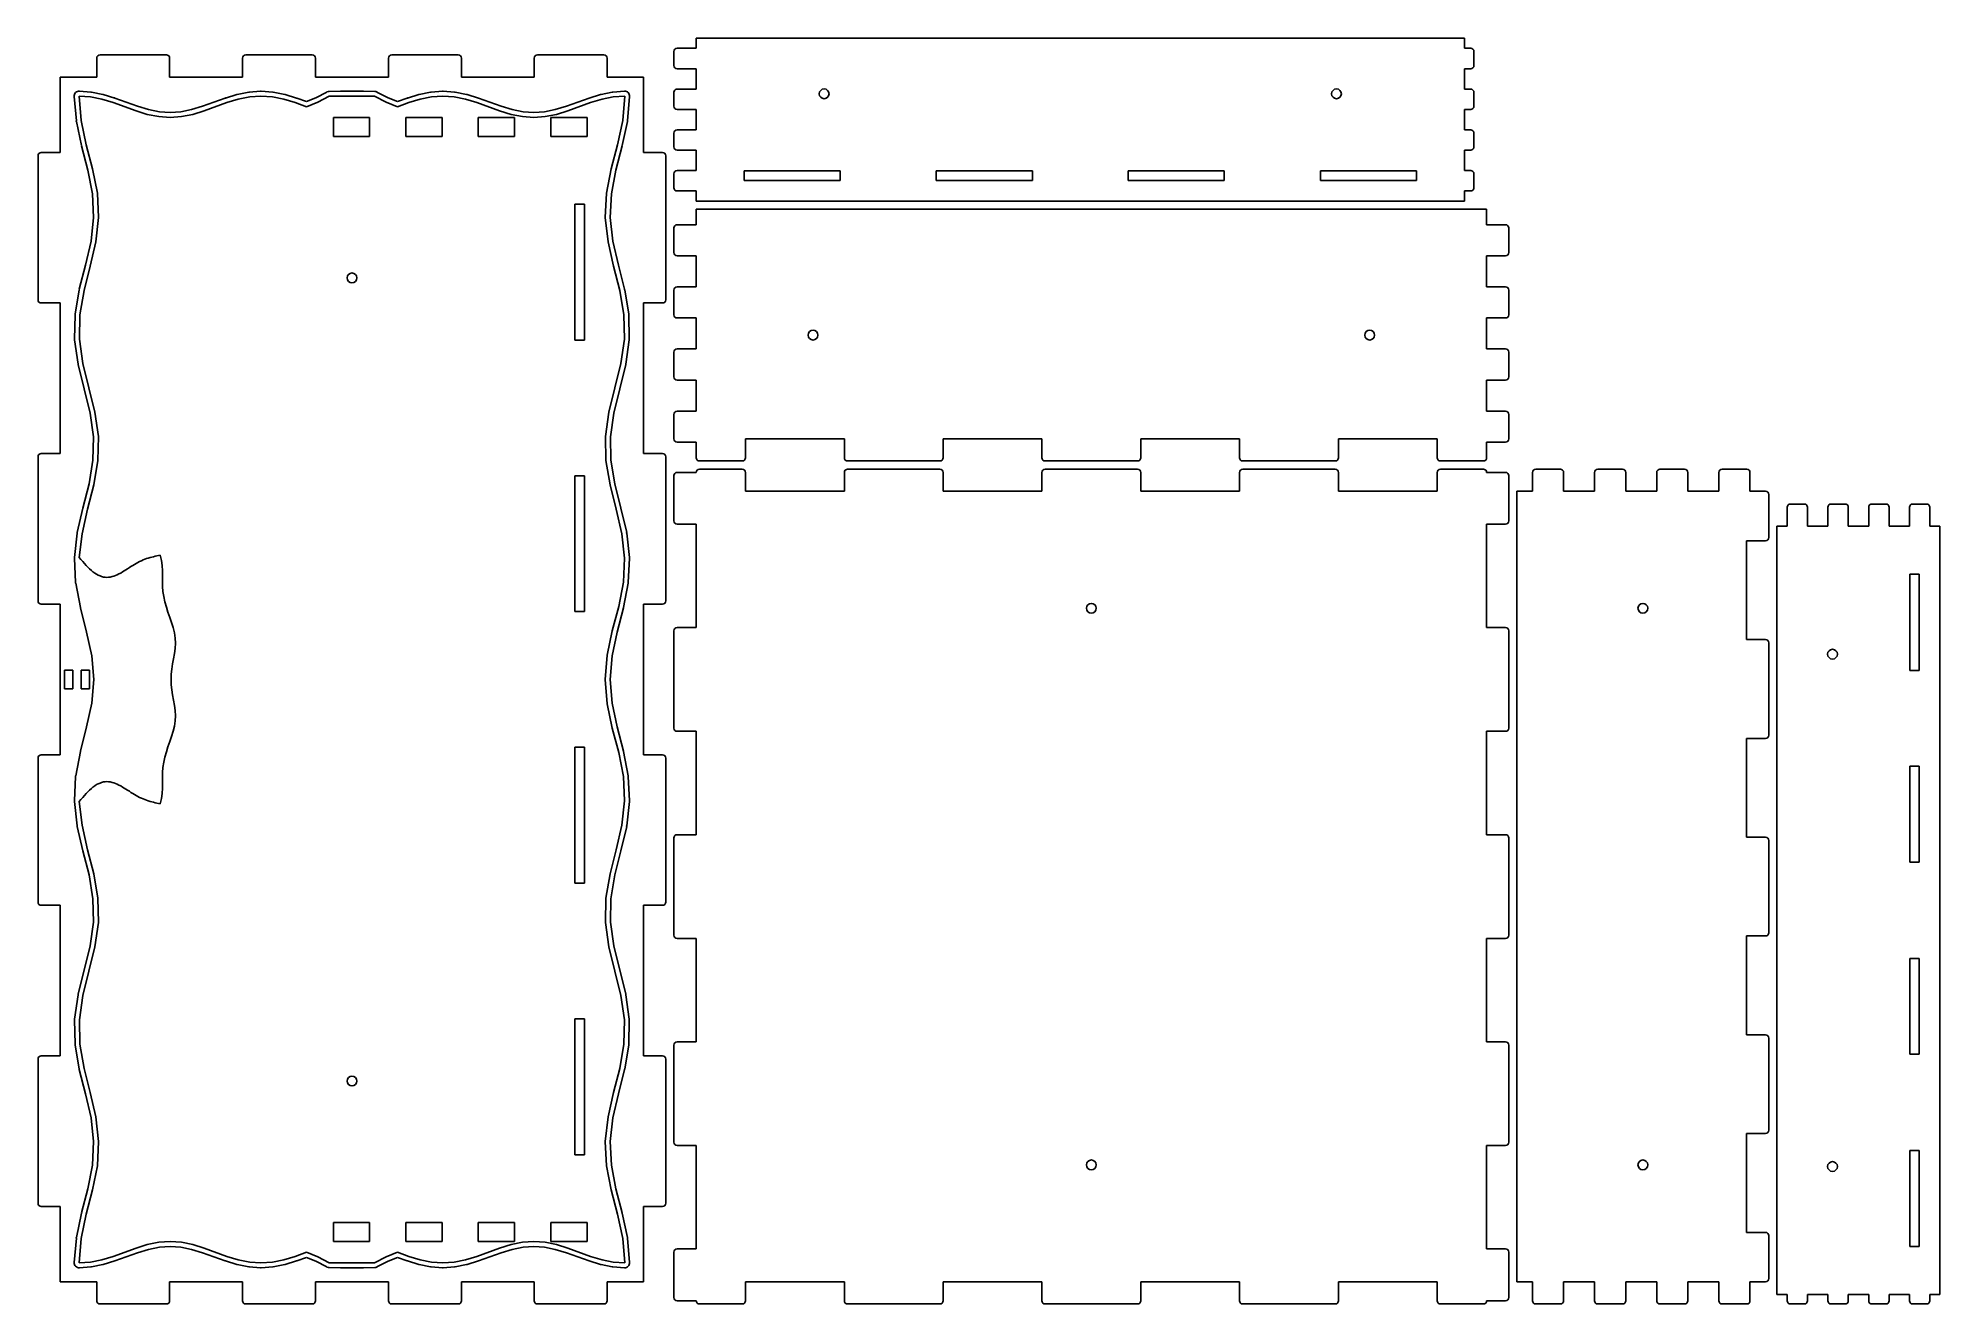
# Model space of a CAD drawing. Header units: millimetres. Extents: x 0 to 1166, y 0 to 776.
import ezdxf

# ---------------------------------------------------------------- set-up
doc = ezdxf.new("R2010")
doc.units = ezdxf.units.MM
doc.layers.add('SheetCutProfiles', color=7, linetype='CONTINUOUS')

msp = doc.modelspace()

# ---------------------------------------------------------------- linework, layer by layer
at = {"layer": 'SheetCutProfiles'}
for p, q in [((392, 770.1), (403.6, 770.1)), ((403.6, 776.4), (403.6, 770.1)), ((874.8, 776.4), (403.6, 776.4)), ((874.8, 776.4), (874.8, 770.1)), ((878.6, 770.1), (874.8, 770.1)), ((36, 764), (36, 752.4)), ((38, 766), (78.7, 766)), ((80.7, 752.4), (80.7, 764)), ((125.4, 764), (125.4, 752.4)), ((127.4, 766), (168.1, 766)), ((170.1, 752.4), (170.1, 764)), ((214.9, 764), (214.9, 752.4)), ((216.9, 766), (257.6, 766)), ((259.6, 752.4), (259.6, 764)), ((304.3, 764), (304.3, 752.4)), ((306.3, 766), (347, 766)), ((349, 752.4), (349, 764)), ((390, 768.1), (390, 759.6)), ((880.6, 768.1), (880.6, 759.6)), ((13.6, 706.2), (13.6, 752.4)), ((13.6, 752.4), (36, 752.4)), ((80.7, 752.4), (125.4, 752.4)), ((170.1, 752.4), (214.9, 752.4)), ((259.6, 752.4), (304.3, 752.4)), ((349, 752.4), (371.4, 752.4)), ((371.4, 752.4), (371.4, 706.2)), ((403.6, 757.6), (392, 757.6)), ((403.6, 757.6), (403.6, 745.1)), ((874.8, 757.6), (878.6, 757.6)), ((874.8, 757.6), (874.8, 745.1)), ((23.5, 725.6), (22.2, 740.6)), ((26.4, 725.9), (25.2, 740.8)), ((25.2, 740.8), (32.2, 740.3)), ((25.4, 743.8), (32.4, 743.3)), ((32.2, 740.3), (39.1, 738.9)), ((32.8, 743.2), (39.7, 741.8)), ((39.1, 738.9), (46.1, 736.8)), ((40, 741.8), (47, 739.6)), ((60.1, 731.7), (46.1, 736.8)), ((47.1, 739.6), (61, 734.6)), ((100.9, 734.6), (114.8, 739.6)), ((115.8, 736.8), (101.9, 731.7)), ((114.9, 739.6), (121.9, 741.8)), ((115.8, 736.8), (122.8, 738.9)), ((122.2, 741.8), (129.2, 743.2)), ((122.8, 738.9), (129.8, 740.3)), ((129.5, 743.3), (136.5, 743.8)), ((129.8, 740.3), (136.7, 740.8)), ((136.7, 740.8), (143.7, 740.3)), ((136.9, 743.8), (143.9, 743.3)), ((143.7, 740.3), (150.7, 738.9)), ((144.3, 743.2), (151.3, 741.8)), ((150.7, 738.9), (157.6, 736.8)), ((151.5, 741.8), (158.5, 739.6)), ((157.6, 736.8), (164.6, 734.2)), ((158.7, 739.6), (164.6, 737.5)), ((164.6, 737.5), (170.3, 739.7)), ((164.6, 734.2), (171.6, 737)), ((170.3, 739.7), (177.2, 743.3)), ((171.6, 737), (178.6, 740.7)), ((178.5, 743.7), (185.5, 743.8)), ((178.6, 740.7), (185.5, 740.8)), ((185.5, 743.8), (199.5, 743.8)), ((199.5, 740.8), (185.5, 740.8)), ((199.5, 743.8), (206.5, 743.7)), ((199.5, 740.8), (206.4, 740.7)), ((206.4, 740.7), (213.4, 737)), ((207.8, 743.3), (214.7, 739.7)), ((213.4, 737), (220.4, 734.2)), ((214.7, 739.7), (220.4, 737.5)), ((220.4, 737.5), (226.3, 739.6)), ((220.4, 734.2), (227.4, 736.8)), ((226.5, 739.6), (233.5, 741.8)), ((227.4, 736.8), (234.3, 738.9)), ((233.7, 741.8), (240.7, 743.2)), ((234.3, 738.9), (241.3, 740.3)), ((241.1, 743.3), (248.1, 743.8)), ((241.3, 740.3), (248.3, 740.8)), ((248.3, 740.8), (255.2, 740.3)), ((248.5, 743.8), (255.5, 743.3)), ((255.2, 740.3), (262.2, 738.9)), ((255.8, 743.2), (262.8, 741.8)), ((262.2, 738.9), (269.2, 736.8)), ((263.1, 741.8), (270.1, 739.6)), ((283.1, 731.7), (269.2, 736.8)), ((270.2, 739.6), (284.1, 734.6)), ((324, 734.6), (337.9, 739.6)), ((338.9, 736.8), (324.9, 731.7)), ((338, 739.6), (345, 741.8)), ((338.9, 736.8), (345.9, 738.9)), ((345.3, 741.8), (352.2, 743.2)), ((345.9, 738.9), (352.8, 740.3)), ((352.6, 743.3), (359.6, 743.8)), ((352.8, 740.3), (359.8, 740.8)), ((359.8, 740.8), (358.6, 725.9)), ((362.8, 740.6), (361.5, 725.6)), ((390, 743.1), (390, 734.6)), ((392, 745.1), (403.6, 745.1)), ((878.6, 745.1), (874.8, 745.1)), ((880.6, 743.1), (880.6, 734.6)), ((26.7, 710.4), (23.5, 725.3)), ((29.6, 711), (26.4, 725.9)), ((60.1, 731.7), (67, 729.6)), ((61, 734.6), (67.8, 732.5)), ((67, 729.6), (74, 728.2)), ((67.8, 732.5), (74.4, 731.2)), ((74, 728.2), (81, 727.7)), ((74.4, 731.2), (81, 730.7)), ((81, 730.7), (87.5, 731.2)), ((81, 727.7), (87.9, 728.2)), ((87.5, 731.2), (94.2, 732.5)), ((87.9, 728.2), (94.9, 729.6)), ((94.2, 732.5), (100.9, 734.6)), ((94.9, 729.6), (101.9, 731.7)), ((181.1, 727.7), (203.3, 727.7)), ((181.1, 716.1), (181.1, 727.7)), ((203.3, 727.7), (203.3, 716.1)), ((225.6, 727.7), (247.8, 727.7)), ((225.6, 716.1), (225.6, 727.7)), ((247.8, 727.7), (247.8, 716.1)), ((270, 727.7), (292.2, 727.7)), ((270, 716.1), (270, 727.7)), ((283.1, 731.7), (290.1, 729.6)), ((284.1, 734.6), (290.8, 732.5)), ((290.1, 729.6), (297.1, 728.2)), ((290.8, 732.5), (297.5, 731.2)), ((292.2, 727.7), (292.2, 716.1)), ((297.1, 728.2), (304, 727.7)), ((297.5, 731.2), (304, 730.7)), ((304, 730.7), (310.6, 731.2)), ((304, 727.7), (311, 728.2)), ((310.6, 731.2), (317.2, 732.5)), ((311, 728.2), (318, 729.6)), ((314.5, 727.7), (336.7, 727.7)), ((314.5, 716.1), (314.5, 727.7)), ((317.2, 732.5), (324, 734.6)), ((318, 729.6), (324.9, 731.7)), ((336.7, 727.7), (336.7, 716.1)), ((358.6, 725.9), (355.4, 711)), ((361.5, 725.3), (358.3, 710.4)), ((403.6, 732.6), (392, 732.6)), ((403.6, 732.6), (403.6, 720.1)), ((874.8, 732.6), (878.6, 732.6)), ((874.8, 732.6), (874.8, 720.1)), ((203.3, 716.1), (181.1, 716.1)), ((247.8, 716.1), (225.6, 716.1)), ((292.2, 716.1), (270, 716.1)), ((336.7, 716.1), (314.5, 716.1)), ((390, 718.1), (390, 709.6)), ((392, 720.1), (403.6, 720.1)), ((878.6, 720.1), (874.8, 720.1)), ((880.6, 718.1), (880.6, 709.6)), ((0, 615.9), (0, 704.2)), ((13.6, 706.2), (2, 706.2)), ((30.6, 695.4), (26.7, 710.2)), ((33.5, 696.1), (29.6, 711)), ((355.4, 711), (351.5, 696.1)), ((358.3, 710.2), (354.4, 695.4)), ((383, 706.2), (371.4, 706.2)), ((385, 704.2), (385, 615.9)), ((403.6, 707.6), (392, 707.6)), ((403.6, 707.6), (403.6, 695.1)), ((874.8, 707.6), (878.6, 707.6)), ((874.8, 707.6), (874.8, 695.1)), ((33.4, 680.8), (30.6, 695.4)), ((36.4, 681.2), (33.5, 696.1)), ((351.5, 696.1), (348.6, 681.2)), ((354.4, 695.4), (351.6, 680.8)), ((390, 693.1), (390, 684.6)), ((392, 695.1), (403.6, 695.1)), ((433.1, 694.9), (491.9, 694.9)), ((433.1, 689.1), (433.1, 694.9)), ((491.9, 689.1), (433.1, 689.1)), ((491.9, 694.9), (491.9, 689.1)), ((550.9, 694.9), (609.8, 694.9)), ((550.9, 689.1), (550.9, 694.9)), ((609.8, 689.1), (550.9, 689.1)), ((609.8, 694.9), (609.8, 689.1)), ((668.6, 694.9), (727.5, 694.9)), ((668.6, 689.1), (668.6, 694.9)), ((727.5, 689.1), (668.6, 689.1)), ((727.5, 694.9), (727.5, 689.1)), ((786.5, 694.9), (845.4, 694.9)), ((786.5, 689.1), (786.5, 694.9)), ((845.4, 689.1), (786.5, 689.1)), ((845.4, 694.9), (845.4, 689.1)), ((878.6, 695.1), (874.8, 695.1)), ((880.6, 693.1), (880.6, 684.6)), ((34.1, 666.4), (33.4, 680.8)), ((37.1, 666.3), (36.4, 681.2)), ((348.6, 681.2), (347.9, 666.3)), ((351.6, 680.8), (350.9, 666.4)), ((403.6, 682.6), (392, 682.6)), ((403.6, 682.6), (403.6, 676.4)), ((874.8, 682.6), (878.6, 682.6)), ((874.8, 682.6), (874.8, 676.4)), ((32.5, 651.9), (34.1, 666.4)), ((35.4, 651.4), (37.1, 666.3)), ((329.3, 674.5), (335.1, 674.5)), ((329.3, 591.2), (329.3, 674.5)), ((335.1, 674.5), (335.1, 591.2)), ((347.9, 666.3), (349.6, 651.4)), ((350.9, 666.4), (352.5, 651.9)), ((874.8, 676.4), (403.6, 676.4)), ((403.6, 671.4), (403.6, 661.9)), ((888.4, 671.4), (403.6, 671.4)), ((888.4, 671.4), (888.4, 661.9)), ((390, 659.9), (390, 644.8)), ((392, 661.9), (403.6, 661.9)), ((900, 661.9), (888.4, 661.9)), ((902, 659.9), (902, 644.8)), ((29.1, 637.1), (32.5, 651.9)), ((32, 636.4), (35.4, 651.4)), ((349.6, 651.4), (353, 636.4)), ((352.5, 651.9), (355.9, 637.1)), ((403.6, 642.8), (392, 642.8)), ((403.6, 642.8), (403.6, 623.8)), ((888.4, 642.8), (900, 642.8)), ((888.4, 642.8), (888.4, 623.8)), ((25.3, 622.3), (29.1, 637.1)), ((28.2, 621.5), (32, 636.4)), ((353, 636.4), (356.8, 621.5)), ((355.9, 637.1), (359.7, 622.3)), ((22.7, 607.1), (25.2, 622)), ((25.7, 606.6), (28.2, 621.5)), ((356.8, 621.5), (359.3, 606.6)), ((359.8, 622), (362.3, 607.1)), ((390, 621.8), (390, 606.7)), ((392, 623.8), (403.6, 623.8)), ((900, 623.8), (888.4, 623.8)), ((902, 621.8), (902, 606.7)), ((2, 613.9), (13.6, 613.9)), ((13.6, 521.5), (13.6, 613.9)), ((22.4, 591.8), (22.7, 606.7)), ((25.4, 591.7), (25.7, 606.6)), ((359.3, 606.6), (359.6, 591.7)), ((362.3, 606.7), (362.6, 591.8)), ((371.4, 613.9), (383, 613.9)), ((371.4, 613.9), (371.4, 521.5)), ((403.6, 604.7), (392, 604.7)), ((403.6, 604.7), (403.6, 585.7)), ((888.4, 604.7), (900, 604.7)), ((888.4, 604.7), (888.4, 585.7)), ((24.6, 576.4), (22.4, 591.3)), ((27.5, 576.8), (25.4, 591.7)), ((335.1, 591.2), (329.3, 591.2)), ((359.6, 591.7), (357.5, 576.8)), ((362.6, 591.3), (360.4, 576.4)), ((390, 583.7), (390, 568.6)), ((392, 585.7), (403.6, 585.7)), ((900, 585.7), (888.4, 585.7)), ((902, 583.7), (902, 568.6)), ((31.9, 546.4), (24.6, 576.1)), ((27.5, 576.8), (34.9, 547)), ((350.1, 547), (357.5, 576.8)), ((360.4, 576.1), (353.1, 546.4)), ((403.6, 566.6), (392, 566.6)), ((403.6, 566.6), (403.6, 547.6)), ((888.4, 566.6), (900, 566.6)), ((888.4, 566.6), (888.4, 547.6)), ((34, 531.9), (31.9, 546.4)), ((37, 532.1), (34.9, 547)), ((350.1, 547), (348, 532.1)), ((353.1, 546.4), (351, 531.9)), ((390, 545.6), (390, 530.5)), ((392, 547.6), (403.6, 547.6)), ((900, 547.6), (888.4, 547.6)), ((902, 545.6), (902, 530.5)), ((33.7, 517.5), (34, 531.9)), ((36.7, 517.2), (37, 532.1)), ((348, 532.1), (348.3, 517.2)), ((351, 531.9), (351.3, 517.5)), ((403.6, 528.5), (392, 528.5)), ((403.6, 528.5), (403.6, 519)), ((433.9, 530.6), (494.5, 530.6)), ((433.9, 519), (433.9, 530.6)), ((494.5, 530.6), (494.5, 519)), ((555.1, 530.6), (615.7, 530.6)), ((555.1, 519), (555.1, 530.6)), ((615.7, 530.6), (615.7, 519)), ((676.3, 530.6), (736.9, 530.6)), ((676.3, 519), (676.3, 530.6)), ((736.9, 530.6), (736.9, 519)), ((797.5, 530.6), (858.1, 530.6)), ((797.5, 519), (797.5, 530.6)), ((858.1, 530.6), (858.1, 519)), ((888.4, 528.5), (900, 528.5)), ((888.4, 519), (888.4, 528.5)), ((0, 431.2), (0, 519.5)), ((13.6, 521.5), (2, 521.5)), ((31.3, 502.9), (33.7, 517.5)), ((34.2, 502.3), (36.7, 517.2)), ((348.3, 517.2), (350.8, 502.3)), ((351.3, 517.5), (353.7, 502.9)), ((383, 521.5), (371.4, 521.5)), ((385, 519.5), (385, 431.2)), ((431.9, 517), (405.6, 517)), ((553.1, 517), (496.5, 517)), ((674.3, 517), (617.7, 517)), ((795.5, 517), (738.9, 517)), ((886.4, 517), (860.1, 517)), ((27.5, 488.1), (31.3, 502.9)), ((30.4, 487.4), (34.2, 502.3)), ((329.3, 507.9), (335.1, 507.9)), ((329.3, 424.6), (329.3, 507.9)), ((335.1, 507.9), (335.1, 424.6)), ((350.8, 502.3), (354.6, 487.4)), ((353.7, 502.9), (357.5, 488.1)), ((390, 480.2), (390, 508)), ((392, 510), (403.6, 510)), ((431.9, 512), (405.6, 512)), ((433.9, 510), (433.9, 498.4)), ((494.5, 498.4), (494.5, 510)), ((553.1, 512), (496.5, 512)), ((555.1, 510), (555.1, 498.4)), ((615.7, 498.4), (615.7, 510)), ((674.3, 512), (617.7, 512)), ((676.3, 510), (676.3, 498.4)), ((736.9, 498.4), (736.9, 510)), ((795.5, 512), (738.9, 512)), ((797.5, 510), (797.5, 498.4)), ((858.1, 498.4), (858.1, 510)), ((886.4, 512), (860.1, 512)), ((888.4, 510), (900, 510)), ((902, 508), (902, 480.2)), ((916.5, 510), (916.5, 498.4)), ((918.5, 512), (933.6, 512)), ((935.6, 498.4), (935.6, 510)), ((954.6, 510), (954.6, 498.4)), ((956.6, 512), (971.7, 512)), ((973.7, 498.4), (973.7, 510)), ((992.7, 510), (992.7, 498.4)), ((994.7, 512), (1009.8, 512)), ((1011.8, 498.4), (1011.8, 510)), ((1030.8, 510), (1030.8, 498.4)), ((1032.8, 512), (1047.9, 512)), ((1049.9, 498.4), (1049.9, 510)), ((433.9, 498.4), (494.5, 498.4)), ((555.1, 498.4), (615.7, 498.4)), ((676.3, 498.4), (736.9, 498.4)), ((797.5, 498.4), (858.1, 498.4)), ((907, 498.4), (916.5, 498.4)), ((907, 13.6), (907, 498.4)), ((935.6, 498.4), (954.6, 498.4)), ((973.7, 498.4), (992.7, 498.4)), ((1011.8, 498.4), (1030.8, 498.4)), ((1049.9, 498.4), (1059.4, 498.4)), ((1061.4, 470.1), (1061.4, 496.4)), ((1074.7, 490.6), (1083.2, 490.6)), ((1099.7, 490.6), (1108.2, 490.6)), ((1124.7, 490.6), (1133.2, 490.6)), ((1149.7, 490.6), (1158.2, 490.6)), ((24, 473.1), (27.5, 488)), ((27, 472.4), (30.4, 487.4)), ((354.6, 487.4), (358, 472.4)), ((357.5, 488), (361, 473.1)), ((403.6, 478.2), (392, 478.2)), ((403.6, 414.8), (403.6, 478.2)), ((888.4, 478.2), (888.4, 414.8)), ((900, 478.2), (888.4, 478.2)), ((1072.7, 488.6), (1072.7, 477)), ((1085.2, 477), (1085.2, 488.6)), ((1097.7, 488.6), (1097.7, 477)), ((1110.2, 477), (1110.2, 488.6)), ((1122.7, 488.6), (1122.7, 477)), ((1135.2, 477), (1135.2, 488.6)), ((1147.7, 488.6), (1147.7, 477)), ((1160.2, 477), (1160.2, 488.6)), ((22.3, 457.9), (24, 472.8)), ((25.3, 457.9), (27, 472.4)), ((358, 472.4), (359.7, 457.5)), ((361, 472.8), (362.7, 457.9)), ((1047.8, 468.1), (1047.8, 407.5)), ((1059.4, 468.1), (1047.8, 468.1)), ((1066.4, 477), (1072.7, 477)), ((1066.4, 5.8), (1066.4, 477)), ((1085.2, 477), (1097.7, 477)), ((1110.2, 477), (1122.7, 477)), ((1135.2, 477), (1147.7, 477)), ((1160.2, 477), (1166.4, 477)), ((1166.4, 5.8), (1166.4, 477)), ((23, 442.5), (22.3, 457.4)), ((25.3, 457.9), (26.3, 456.6)), ((26.3, 456.6), (27.4, 455.4)), ((27.4, 455.4), (28.4, 454.1)), ((61.2, 454.8), (62.3, 455.3)), ((62.3, 455.3), (63.4, 455.8)), ((63.4, 455.8), (64.4, 456.3)), ((64.4, 456.3), (65.5, 456.7)), ((65.5, 456.7), (66.5, 457.1)), ((66.5, 457.1), (67.6, 457.5)), ((67.6, 457.5), (68.7, 457.8)), ((68.7, 457.8), (69.7, 458.1)), ((69.7, 458.1), (70.8, 458.3)), ((70.8, 458.3), (71.8, 458.6)), ((71.8, 458.6), (72.9, 458.8)), ((72.9, 458.8), (73.9, 459)), ((73.9, 459), (75, 459.2)), ((75, 459.2), (75.7, 456)), ((75.7, 456), (76.1, 452.9)), ((359.7, 457.5), (359, 442.6)), ((362.7, 457.4), (362, 442.5)), ((28.4, 454.1), (29.5, 453)), ((29.5, 453), (30.6, 451.9)), ((30.6, 451.9), (31.6, 450.8)), ((31.6, 450.8), (32.7, 449.9)), ((32.7, 449.9), (33.7, 449)), ((33.7, 449), (34.8, 448.2)), ((34.8, 448.2), (35.8, 447.5)), ((35.8, 447.5), (36.9, 446.9)), ((36.9, 446.9), (38, 446.5)), ((38, 446.5), (39, 446.1)), ((39, 446.1), (40.1, 445.8)), ((40.1, 445.8), (41.1, 445.7)), ((41.1, 445.7), (42.2, 445.6)), ((42.2, 445.6), (43.2, 445.7)), ((43.2, 445.7), (44.3, 445.8)), ((44.3, 445.8), (45.4, 446.1)), ((45.4, 446.1), (46.4, 446.4)), ((46.4, 446.4), (47.5, 446.8)), ((47.5, 446.8), (48.5, 447.2)), ((48.5, 447.2), (49.6, 447.8)), ((49.6, 447.8), (50.7, 448.3)), ((50.7, 448.3), (51.7, 449)), ((51.7, 449), (52.8, 449.6)), ((52.8, 449.6), (53.8, 450.3)), ((53.8, 450.3), (54.9, 450.9)), ((54.9, 450.9), (56, 451.6)), ((56, 451.6), (57, 452.3)), ((57, 452.3), (58.1, 452.9)), ((58.1, 452.9), (59.1, 453.6)), ((59.1, 453.6), (60.2, 454.2)), ((60.2, 454.2), (61.2, 454.8)), ((76.1, 452.9), (76.3, 449.7)), ((76.3, 449.7), (76.3, 446.5)), ((76.3, 446.5), (76.3, 443.3)), ((76.3, 443.3), (76.4, 440.1)), ((1147.9, 447.6), (1147.9, 388.6)), ((1153.7, 447.6), (1147.9, 447.6)), ((1153.7, 388.6), (1153.7, 447.6)), ((26, 427.2), (23.1, 442.1)), ((76.4, 440.1), (76.6, 437)), ((76.6, 437), (77.1, 433.8)), ((77.1, 433.8), (77.8, 430.6)), ((359, 442.6), (356.1, 427.7)), ((361.9, 442.1), (359, 427.2)), ((2, 429.2), (13.6, 429.2)), ((13.6, 336.8), (13.6, 429.2)), ((29.8, 412.1), (26, 427)), ((77.8, 430.6), (78.7, 427.4)), ((78.7, 427.4), (79.7, 424.3)), ((79.7, 424.3), (80.8, 421.1)), ((80.8, 421.1), (81.9, 417.9)), ((335.1, 424.6), (329.3, 424.6)), ((356.1, 427.7), (352.2, 412.8)), ((359, 427), (355.2, 412.1)), ((371.4, 429.2), (383, 429.2)), ((371.4, 429.2), (371.4, 336.8)), ((33, 397.5), (29.8, 412.1)), ((81.9, 417.9), (82.9, 414.8)), ((82.9, 414.8), (83.6, 411.6)), ((83.6, 411.6), (84, 408.4)), ((84, 408.4), (84.2, 405.2)), ((352.2, 412.8), (349, 397.9)), ((355.2, 412.1), (352, 397.5)), ((390, 353.2), (390, 412.8)), ((392, 414.8), (403.6, 414.8)), ((888.4, 414.8), (900, 414.8)), ((902, 412.8), (902, 353.2)), ((34.2, 383), (33, 397.5)), ((83.6, 398.9), (83.1, 395.7)), ((84, 402.1), (83.6, 398.9)), ((84.2, 405.2), (84, 402.1)), ((349, 397.9), (347.8, 383)), ((352, 397.5), (350.8, 383)), ((1047.8, 407.5), (1059.4, 407.5)), ((1061.4, 348.9), (1061.4, 405.5)), ((16.2, 388.8), (21.3, 388.8)), ((16.2, 377.2), (16.2, 388.8)), ((21.3, 388.8), (21.3, 377.2)), ((26.5, 388.8), (31.6, 388.8)), ((26.5, 377.2), (26.5, 388.8)), ((31.6, 388.8), (31.6, 377.2)), ((81.7, 386.2), (81.6, 383)), ((82.1, 389.4), (81.7, 386.2)), ((82.5, 392.5), (82.1, 389.4)), ((83.1, 395.7), (82.5, 392.5)), ((1147.9, 388.6), (1153.7, 388.6)), ((21.3, 377.2), (16.2, 377.2)), ((31.6, 377.2), (26.5, 377.2)), ((33, 368.5), (34.2, 383)), ((81.6, 383), (81.7, 379.8)), ((81.7, 379.8), (82.1, 376.6)), ((82.1, 376.6), (82.5, 373.5)), ((82.5, 373.5), (83.1, 370.3)), ((347.8, 383), (349, 368.1)), ((350.8, 383), (352, 368.5)), ((29.8, 353.9), (33, 368.5)), ((83.1, 370.3), (83.6, 367.1)), ((83.6, 367.1), (84, 363.9)), ((84, 363.9), (84.2, 360.8)), ((349, 368.1), (352.2, 353.2)), ((352, 368.5), (355.2, 353.9)), ((26, 339), (29.8, 353.9)), ((82.9, 351.2), (81.9, 348.1)), ((83.6, 354.4), (82.9, 351.2)), ((84, 357.6), (83.6, 354.4)), ((84.2, 360.8), (84, 357.6)), ((352.2, 353.2), (356.1, 338.3)), ((355.2, 353.9), (359, 339)), ((403.6, 351.2), (392, 351.2)), ((403.6, 287.7), (403.6, 351.2)), ((900, 351.2), (888.4, 351.2)), ((888.4, 351.2), (888.4, 287.7)), ((23.1, 323.9), (26, 338.8)), ((78.7, 338.6), (77.8, 335.4)), ((79.7, 341.7), (78.7, 338.6)), ((80.8, 344.9), (79.7, 341.7)), ((81.9, 348.1), (80.8, 344.9)), ((329.3, 341.4), (335.1, 341.4)), ((329.3, 258.1), (329.3, 341.4)), ((335.1, 341.4), (335.1, 258.1)), ((356.1, 338.3), (359, 323.4)), ((359, 338.8), (361.9, 323.9)), ((1047.8, 346.9), (1047.8, 286.3)), ((1059.4, 346.9), (1047.8, 346.9)), ((0, 246.5), (0, 334.8)), ((13.6, 336.8), (2, 336.8)), ((76.6, 329), (76.4, 325.9)), ((77.1, 332.2), (76.6, 329)), ((77.8, 335.4), (77.1, 332.2)), ((383, 336.8), (371.4, 336.8)), ((385, 334.8), (385, 246.5)), ((1147.9, 329.8), (1147.9, 270.9)), ((1153.7, 329.8), (1147.9, 329.8)), ((1153.7, 270.9), (1153.7, 329.8)), ((22.3, 308.6), (23, 323.5)), ((31.6, 315.2), (30.6, 314.1)), ((32.7, 316.1), (31.6, 315.2)), ((33.7, 317), (32.7, 316.1)), ((34.8, 317.8), (33.7, 317)), ((35.8, 318.5), (34.8, 317.8)), ((36.9, 319.1), (35.8, 318.5)), ((38, 319.5), (36.9, 319.1)), ((39, 319.9), (38, 319.5)), ((40.1, 320.2), (39, 319.9)), ((41.1, 320.3), (40.1, 320.2)), ((42.2, 320.4), (41.1, 320.3)), ((43.2, 320.3), (42.2, 320.4)), ((44.3, 320.2), (43.2, 320.3)), ((45.4, 319.9), (44.3, 320.2)), ((46.4, 319.6), (45.4, 319.9)), ((47.5, 319.2), (46.4, 319.6)), ((48.5, 318.8), (47.5, 319.2)), ((49.6, 318.2), (48.5, 318.8)), ((50.7, 317.7), (49.6, 318.2)), ((51.7, 317), (50.7, 317.7)), ((52.8, 316.4), (51.7, 317)), ((53.8, 315.7), (52.8, 316.4)), ((54.9, 315.1), (53.8, 315.7)), ((56, 314.4), (54.9, 315.1)), ((76.3, 316.3), (76.1, 313.1)), ((76.4, 325.9), (76.3, 322.7)), ((76.3, 322.7), (76.3, 319.5)), ((76.3, 319.5), (76.3, 316.3)), ((359, 323.4), (359.7, 308.5)), ((362, 323.5), (362.7, 308.6)), ((24, 293.2), (22.3, 308.1)), ((26.3, 309.4), (25.3, 308.1)), ((27, 293.6), (25.3, 308.1)), ((27.4, 310.6), (26.3, 309.4)), ((28.4, 311.9), (27.4, 310.6)), ((29.5, 313), (28.4, 311.9)), ((30.6, 314.1), (29.5, 313)), ((57, 313.7), (56, 314.4)), ((58.1, 313.1), (57, 313.7)), ((59.1, 312.4), (58.1, 313.1)), ((60.2, 311.8), (59.1, 312.4)), ((61.2, 311.2), (60.2, 311.8)), ((62.3, 310.7), (61.2, 311.2)), ((63.4, 310.2), (62.3, 310.7)), ((64.4, 309.7), (63.4, 310.2)), ((65.5, 309.3), (64.4, 309.7)), ((66.5, 308.9), (65.5, 309.3)), ((67.6, 308.5), (66.5, 308.9)), ((68.7, 308.2), (67.6, 308.5)), ((69.7, 307.9), (68.7, 308.2)), ((70.8, 307.7), (69.7, 307.9)), ((71.8, 307.4), (70.8, 307.7)), ((72.9, 307.2), (71.8, 307.4)), ((73.9, 307), (72.9, 307.2)), ((75, 306.8), (73.9, 307)), ((75.7, 310), (75, 306.8)), ((76.1, 313.1), (75.7, 310)), ((359.7, 308.5), (358, 293.6)), ((362.7, 308.1), (361, 293.2)), ((27.5, 278), (24, 292.9)), ((30.4, 278.6), (27, 293.6)), ((358, 293.6), (354.6, 278.6)), ((361, 292.9), (357.5, 278)), ((390, 226.2), (390, 285.8)), ((392, 287.7), (403.6, 287.7)), ((888.4, 287.7), (900, 287.7)), ((902, 285.8), (902, 226.2)), ((1047.8, 286.3), (1059.4, 286.3)), ((1061.4, 227.7), (1061.4, 284.3)), ((31.3, 263.1), (27.5, 277.9)), ((34.2, 263.7), (30.4, 278.6)), ((354.6, 278.6), (350.8, 263.7)), ((357.5, 277.9), (353.7, 263.1)), ((1147.9, 270.9), (1153.7, 270.9)), ((33.7, 248.5), (31.3, 263.1)), ((36.7, 248.8), (34.2, 263.7)), ((335.1, 258.1), (329.3, 258.1)), ((350.8, 263.7), (348.3, 248.8)), ((353.7, 263.1), (351.3, 248.5)), ((34, 234.1), (33.7, 248.5)), ((37, 233.9), (36.7, 248.8)), ((348.3, 248.8), (348, 233.9)), ((351.3, 248.5), (351, 234.1)), ((2, 244.5), (13.6, 244.5)), ((13.6, 152.1), (13.6, 244.5)), ((31.9, 219.6), (34, 234.1)), ((34.9, 219), (37, 233.9)), ((348, 233.9), (350.1, 219)), ((351, 234.1), (353.1, 219.6)), ((371.4, 244.5), (383, 244.5)), ((371.4, 244.5), (371.4, 152.1)), ((403.6, 224.2), (392, 224.2)), ((403.6, 160.8), (403.6, 224.2)), ((888.4, 224.2), (888.4, 160.8)), ((900, 224.2), (888.4, 224.2)), ((1047.8, 225.7), (1047.8, 165.1)), ((1059.4, 225.7), (1047.8, 225.7)), ((24.6, 189.9), (31.9, 219.6)), ((34.9, 219), (27.5, 189.2)), ((357.5, 189.2), (350.1, 219)), ((353.1, 219.6), (360.4, 189.9)), ((1147.9, 211.9), (1147.9, 153.1)), ((1153.7, 211.9), (1147.9, 211.9)), ((1153.7, 153.1), (1153.7, 211.9)), ((22.4, 174.7), (24.6, 189.6)), ((25.4, 174.3), (27.5, 189.2)), ((357.5, 189.2), (359.6, 174.3)), ((360.4, 189.6), (362.6, 174.7)), ((22.7, 159.3), (22.4, 174.2)), ((25.7, 159.4), (25.4, 174.3)), ((329.3, 174.8), (335.1, 174.8)), ((329.3, 91.5), (329.3, 174.8)), ((335.1, 174.8), (335.1, 91.5)), ((359.6, 174.3), (359.3, 159.4)), ((362.6, 174.2), (362.3, 159.3)), ((1047.8, 165.1), (1059.4, 165.1)), ((13.6, 152.1), (2, 152.1)), ((25.2, 144), (22.7, 158.9)), ((28.2, 144.5), (25.7, 159.4)), ((359.3, 159.4), (356.8, 144.5)), ((362.3, 158.9), (359.8, 144)), ((383, 152.1), (371.4, 152.1)), ((390, 99.2), (390, 158.8)), ((392, 160.8), (403.6, 160.8)), ((888.4, 160.8), (900, 160.8)), ((902, 158.8), (902, 99.2)), ((1061.4, 106.5), (1061.4, 163.1)), ((1147.9, 153.1), (1153.7, 153.1)), ((0, 61.8), (0, 150.1)), ((29.1, 128.9), (25.3, 143.7)), ((32, 129.6), (28.2, 144.5)), ((356.8, 144.5), (353, 129.6)), ((359.7, 143.7), (355.9, 128.9)), ((385, 150.1), (385, 61.8)), ((32.5, 114.1), (29.1, 128.9)), ((35.4, 114.7), (32, 129.6)), ((353, 129.6), (349.6, 114.7)), ((355.9, 128.9), (352.5, 114.1)), ((34.1, 99.6), (32.5, 114.1)), ((37.1, 99.7), (35.4, 114.7)), ((349.6, 114.7), (347.9, 99.7)), ((352.5, 114.1), (350.9, 99.6)), ((33.4, 85.2), (34.1, 99.6)), ((36.4, 84.8), (37.1, 99.7)), ((347.9, 99.7), (348.6, 84.8)), ((350.9, 99.6), (351.6, 85.2)), ((403.6, 97.2), (392, 97.2)), ((403.6, 33.8), (403.6, 97.2)), ((888.4, 97.2), (888.4, 33.8)), ((900, 97.2), (888.4, 97.2)), ((1047.8, 104.5), (1047.8, 43.9)), ((1059.4, 104.5), (1047.8, 104.5)), ((1147.9, 94.2), (1147.9, 35.2)), ((1153.7, 94.2), (1147.9, 94.2)), ((1153.7, 35.2), (1153.7, 94.2)), ((30.6, 70.6), (33.4, 85.2)), ((33.5, 69.9), (36.4, 84.8)), ((335.1, 91.5), (329.3, 91.5)), ((348.6, 84.8), (351.5, 69.9)), ((351.6, 85.2), (354.4, 70.6)), ((26.7, 55.8), (30.6, 70.6)), ((354.4, 70.6), (358.3, 55.8)), ((2, 59.8), (13.6, 59.8)), ((13.6, 13.6), (13.6, 59.8)), ((29.6, 55), (33.5, 69.9)), ((351.5, 69.9), (355.4, 55)), ((371.4, 59.8), (383, 59.8)), ((371.4, 59.8), (371.4, 13.6)), ((23.5, 40.7), (26.7, 55.6)), ((26.4, 40.1), (29.6, 55)), ((181.1, 49.9), (203.3, 49.9)), ((181.1, 38.3), (181.1, 49.9)), ((203.3, 49.9), (203.3, 38.3)), ((225.6, 49.9), (247.8, 49.9)), ((225.6, 38.3), (225.6, 49.9)), ((247.8, 49.9), (247.8, 38.3)), ((270, 49.9), (292.2, 49.9)), ((270, 38.3), (270, 49.9)), ((292.2, 49.9), (292.2, 38.3)), ((314.5, 49.9), (336.7, 49.9)), ((314.5, 38.3), (314.5, 49.9)), ((336.7, 49.9), (336.7, 38.3)), ((355.4, 55), (358.6, 40.1)), ((358.3, 55.6), (361.5, 40.7)), ((22.2, 25.4), (23.5, 40.4)), ((25.2, 25.2), (26.4, 40.1)), ((67, 36.4), (60.1, 34.3)), ((74, 37.8), (67, 36.4)), ((81, 38.3), (74, 37.8)), ((81, 35.3), (74.4, 34.8)), ((87.9, 37.8), (81, 38.3)), ((87.5, 34.8), (81, 35.3)), ((94.9, 36.4), (87.9, 37.8)), ((101.9, 34.3), (94.9, 36.4)), ((203.3, 38.3), (181.1, 38.3)), ((247.8, 38.3), (225.6, 38.3)), ((292.2, 38.3), (270, 38.3)), ((290.1, 36.4), (283.1, 34.3)), ((297.1, 37.8), (290.1, 36.4)), ((304, 38.3), (297.1, 37.8)), ((304, 35.3), (297.5, 34.8)), ((311, 37.8), (304, 38.3)), ((310.6, 34.8), (304, 35.3)), ((318, 36.4), (311, 37.8)), ((336.7, 38.3), (314.5, 38.3)), ((324.9, 34.3), (318, 36.4)), ((358.6, 40.1), (359.8, 25.2)), ((361.5, 40.4), (362.8, 25.4)), ((1047.8, 43.9), (1059.4, 43.9)), ((1061.4, 15.6), (1061.4, 41.9)), ((1147.9, 35.2), (1153.7, 35.2)), ((32.2, 25.7), (25.2, 25.2)), ((39.1, 27.1), (32.2, 25.7)), ((39.7, 24.2), (32.8, 22.8)), ((46.1, 29.2), (39.1, 27.1)), ((47, 26.4), (40, 24.2)), ((46.1, 29.2), (60.1, 34.3)), ((61, 31.4), (47.1, 26.4)), ((67.8, 33.5), (61, 31.4)), ((74.4, 34.8), (67.8, 33.5)), ((94.2, 33.5), (87.5, 34.8)), ((100.9, 31.4), (94.2, 33.5)), ((114.8, 26.4), (100.9, 31.4)), ((101.9, 34.3), (115.8, 29.2)), ((121.9, 24.2), (114.9, 26.4)), ((122.8, 27.1), (115.8, 29.2)), ((129.2, 22.8), (122.2, 24.2)), ((129.8, 25.7), (122.8, 27.1)), ((136.7, 25.2), (129.8, 25.7)), ((143.7, 25.7), (136.7, 25.2)), ((150.7, 27.1), (143.7, 25.7)), ((151.3, 24.2), (144.3, 22.8)), ((157.6, 29.2), (150.7, 27.1)), ((158.5, 26.4), (151.5, 24.2)), ((164.6, 31.8), (157.6, 29.2)), ((164.6, 28.5), (158.7, 26.4)), ((171.6, 29), (164.6, 31.8)), ((170.3, 26.3), (164.6, 28.5)), ((177.2, 22.7), (170.3, 26.3)), ((178.6, 25.3), (171.6, 29)), ((185.5, 25.2), (178.6, 25.3)), ((185.5, 25.2), (199.5, 25.2)), ((206.4, 25.3), (199.5, 25.2)), ((213.4, 29), (206.4, 25.3)), ((214.7, 26.3), (207.8, 22.7)), ((220.4, 31.8), (213.4, 29)), ((220.4, 28.5), (214.7, 26.3)), ((227.4, 29.2), (220.4, 31.8)), ((226.3, 26.4), (220.4, 28.5)), ((233.5, 24.2), (226.5, 26.4)), ((234.3, 27.1), (227.4, 29.2)), ((240.7, 22.8), (233.7, 24.2)), ((241.3, 25.7), (234.3, 27.1)), ((248.3, 25.2), (241.3, 25.7)), ((255.2, 25.7), (248.3, 25.2)), ((262.2, 27.1), (255.2, 25.7)), ((262.8, 24.2), (255.8, 22.8)), ((269.2, 29.2), (262.2, 27.1)), ((270.1, 26.4), (263.1, 24.2)), ((269.2, 29.2), (283.1, 34.3)), ((284.1, 31.4), (270.2, 26.4)), ((290.8, 33.5), (284.1, 31.4)), ((297.5, 34.8), (290.8, 33.5)), ((317.2, 33.5), (310.6, 34.8)), ((324, 31.4), (317.2, 33.5)), ((337.9, 26.4), (324, 31.4)), ((324.9, 34.3), (338.9, 29.2)), ((345, 24.2), (338, 26.4)), ((345.9, 27.1), (338.9, 29.2)), ((352.2, 22.8), (345.3, 24.2)), ((352.8, 25.7), (345.9, 27.1)), ((359.8, 25.2), (352.8, 25.7)), ((390, 4), (390, 31.8)), ((392, 33.8), (403.6, 33.8)), ((888.4, 33.8), (900, 33.8)), ((902, 31.8), (902, 4)), ((36, 13.6), (13.6, 13.6)), ((32.4, 22.7), (25.4, 22.2)), ((36, 13.6), (36, 2)), ((125.4, 13.6), (80.7, 13.6)), ((80.7, 2), (80.7, 13.6)), ((125.4, 13.6), (125.4, 2)), ((136.5, 22.2), (129.5, 22.7)), ((143.9, 22.7), (136.9, 22.2)), ((214.9, 13.6), (170.1, 13.6)), ((170.1, 2), (170.1, 13.6)), ((185.5, 22.2), (178.5, 22.3)), ((199.5, 22.2), (185.5, 22.2)), ((206.5, 22.3), (199.5, 22.2)), ((214.9, 13.6), (214.9, 2)), ((248.1, 22.2), (241.1, 22.7)), ((255.5, 22.7), (248.5, 22.2)), ((304.3, 13.6), (259.6, 13.6)), ((259.6, 2), (259.6, 13.6)), ((304.3, 13.6), (304.3, 2)), ((371.4, 13.6), (349, 13.6)), ((349, 2), (349, 13.6)), ((359.6, 22.2), (352.6, 22.7)), ((433.9, 13.6), (433.9, 2)), ((494.5, 13.6), (433.9, 13.6)), ((494.5, 2), (494.5, 13.6)), ((555.1, 13.6), (555.1, 2)), ((615.7, 13.6), (555.1, 13.6)), ((615.7, 2), (615.7, 13.6)), ((676.3, 13.6), (676.3, 2)), ((736.9, 13.6), (676.3, 13.6)), ((736.9, 2), (736.9, 13.6)), ((797.5, 13.6), (797.5, 2)), ((858.1, 13.6), (797.5, 13.6)), ((858.1, 2), (858.1, 13.6)), ((907, 13.6), (916.5, 13.6)), ((916.5, 2), (916.5, 13.6)), ((935.6, 13.6), (935.6, 2)), ((935.6, 13.6), (954.6, 13.6)), ((954.6, 2), (954.6, 13.6)), ((973.7, 13.6), (973.7, 2)), ((973.7, 13.6), (992.7, 13.6)), ((992.7, 2), (992.7, 13.6)), ((1011.8, 13.6), (1011.8, 2)), ((1011.8, 13.6), (1030.8, 13.6)), ((1030.8, 2), (1030.8, 13.6)), ((1049.9, 13.6), (1049.9, 2)), ((1059.4, 13.6), (1049.9, 13.6)), ((78.7, 0), (38, 0)), ((168.1, 0), (127.4, 0)), ((257.6, 0), (216.9, 0)), ((347, 0), (306.3, 0)), ((392, 2), (403.6, 2)), ((405.6, 0), (431.9, 0)), ((496.5, 0), (553.1, 0)), ((617.7, 0), (674.3, 0)), ((738.9, 0), (795.5, 0)), ((860.1, 0), (886.4, 0)), ((888.4, 2), (900, 2)), ((918.5, 0), (933.6, 0)), ((956.6, 0), (971.7, 0)), ((994.7, 0), (1009.8, 0)), ((1032.8, 0), (1047.9, 0)), ((1066.4, 5.8), (1072.7, 5.8)), ((1072.7, 2), (1072.7, 5.8)), ((1074.7, 0), (1083.2, 0)), ((1085.2, 5.8), (1085.2, 2)), ((1085.2, 5.8), (1097.7, 5.8)), ((1097.7, 2), (1097.7, 5.8)), ((1099.7, 0), (1108.2, 0)), ((1110.2, 5.8), (1110.2, 2)), ((1110.2, 5.8), (1122.7, 5.8)), ((1122.7, 2), (1122.7, 5.8)), ((1124.7, 0), (1133.2, 0)), ((1135.2, 5.8), (1135.2, 2)), ((1135.2, 5.8), (1147.7, 5.8)), ((1147.7, 2), (1147.7, 5.8)), ((1149.7, 0), (1158.2, 0)), ((1160.2, 5.8), (1160.2, 2)), ((1160.2, 5.8), (1166.4, 5.8))]:
    msp.add_line(p, q, dxfattribs=at)
for centre in [(482.1, 742.2), (796.3, 742.2), (192.5, 629.3), (475.3, 594.2), (816.7, 594.2), (646, 426.7), (984.2, 426.7), (1100.5, 398.5), (192.5, 136.7), (646, 85.3), (984.2, 85.3), (1100.5, 84.3)]:
    msp.add_circle(centre, 3, dxfattribs=at)
for centre, radius, start, end in [((392, 768.1), 2, 90, 180), ((878.6, 768.1), 2, 0, 90), ((38, 764), 2, 90, 180), ((78.7, 764), 2, 0, 90), ((127.4, 764), 2, 90, 180), ((168.1, 764), 2, 0, 90), ((216.9, 764), 2, 90, 180), ((257.6, 764), 2, 0, 90), ((306.3, 764), 2, 90, 180), ((347, 764), 2, 0, 90), ((392, 759.6), 2, 180, -90), ((878.6, 759.6), 2, -90, 0), ((25.2, 740.8), 3, 85.9089, -175.2458), ((32.2, 740.3), 3, 78.4871, 85.9089), ((39.1, 738.9), 3, 73.0468, 78.4871), ((46.1, 736.8), 3, 70.2224, 73.0468), ((115.8, 736.8), 3, 106.9532, 109.7776), ((122.8, 738.9), 3, 101.5129, 106.9532), ((129.8, 740.3), 3, 94.0911, 101.5129), ((136.7, 740.8), 3, 85.9089, 94.0911), ((143.7, 740.3), 3, 78.4871, 85.9089), ((150.7, 738.9), 3, 73.0468, 78.4871), ((157.6, 736.8), 3, 70.2224, 73.0468), ((178.6, 740.7), 3, 90.8784, 117.8316), ((185.5, 740.8), 3, 90, 90.8784), ((199.5, 740.8), 3, 89.1216, 90), ((206.4, 740.7), 3, 62.1684, 89.1216), ((227.4, 736.8), 3, 106.9532, 109.7776), ((234.3, 738.9), 3, 101.5129, 106.9532), ((241.3, 740.3), 3, 94.0911, 101.5129), ((248.3, 740.8), 3, 85.9089, 94.0911), ((255.2, 740.3), 3, 78.4871, 85.9089), ((262.2, 738.9), 3, 73.0468, 78.4871), ((269.2, 736.8), 3, 70.2224, 73.0468), ((338.9, 736.8), 3, 106.9532, 109.7776), ((345.9, 738.9), 3, 101.5129, 106.9532), ((352.8, 740.3), 3, 94.0911, 101.5129), ((359.8, 740.8), 3, -4.7542, 94.0911), ((392, 743.1), 2, 90, 180), ((878.6, 743.1), 2, 0, 90), ((26.4, 725.9), 3, -175.2458, -167.8591), ((358.6, 725.9), 3, -12.1409, -4.7542), ((392, 734.6), 2, 180, -90), ((878.6, 734.6), 2, -90, 0), ((392, 718.1), 2, 90, 180), ((878.6, 718.1), 2, 0, 90), ((2, 704.2), 2, 90, 180), ((29.6, 711), 3, -167.8591, -165.5236), ((355.4, 711), 3, -14.4764, -12.1409), ((383, 704.2), 2, 0, 90), ((392, 709.6), 2, 180, -90), ((878.6, 709.6), 2, -90, 0), ((392, 693.1), 2, 90, 180), ((878.6, 693.1), 2, 0, 90), ((392, 684.6), 2, 180, -90), ((878.6, 684.6), 2, -90, 0), ((392, 659.9), 2, 90, 180), ((900, 659.9), 2, 0, 90), ((392, 644.8), 2, 180, -90), ((900, 644.8), 2, -90, 0), ((28.2, 621.5), 3, 165.7611, 170.3189), ((356.8, 621.5), 3, 9.6811, 14.2389), ((392, 621.8), 2, 90, 180), ((900, 621.8), 2, 0, 90), ((2, 615.9), 2, 180, -90), ((25.7, 606.6), 3, 170.3189, 179.0305), ((359.3, 606.6), 3, 0.9695, 9.6811), ((383, 615.9), 2, -90, 0), ((392, 606.7), 2, 180, -90), ((900, 606.7), 2, -90, 0), ((25.4, 591.7), 3, 179.0305, -171.8201), ((359.6, 591.7), 3, -8.1799, 0.9695), ((392, 583.7), 2, 90, 180), ((900, 583.7), 2, 0, 90), ((27.5, 576.8), 3, -171.8201, -166.2336), ((357.5, 576.8), 3, -13.7664, -8.1799), ((392, 568.6), 2, 180, -90), ((900, 568.6), 2, -90, 0), ((392, 545.6), 2, 90, 180), ((900, 545.6), 2, 0, 90), ((392, 530.5), 2, 180, -90), ((900, 530.5), 2, -90, 0), ((2, 519.5), 2, 90, 180), ((383, 519.5), 2, 0, 90), ((405.6, 519), 2, 180, -90), ((431.9, 519), 2, -90, 0), ((496.5, 519), 2, 180, -90), ((553.1, 519), 2, -90, 0), ((617.7, 519), 2, 180, -90), ((674.3, 519), 2, -90, 0), ((738.9, 519), 2, 180, -90), ((795.5, 519), 2, -90, 0), ((860.1, 519), 2, 180, -90), ((886.4, 519), 2, -90, 0), ((392, 508), 2, 90, 180), ((405.6, 510), 2, 90, 180), ((431.9, 510), 2, 0, 90), ((496.5, 510), 2, 90, 180), ((553.1, 510), 2, 0, 90), ((617.7, 510), 2, 90, 180), ((674.3, 510), 2, 0, 90), ((738.9, 510), 2, 90, 180), ((795.5, 510), 2, 0, 90), ((860.1, 510), 2, 90, 180), ((886.4, 510), 2, 0, 90), ((900, 508), 2, 0, 90), ((918.5, 510), 2, 90, 180), ((933.6, 510), 2, 0, 90), ((956.6, 510), 2, 90, 180), ((971.7, 510), 2, 0, 90), ((994.7, 510), 2, 90, 180), ((1009.8, 510), 2, 0, 90), ((1032.8, 510), 2, 90, 180), ((1047.9, 510), 2, 0, 90), ((1059.4, 496.4), 2, 0, 90), ((1074.7, 488.6), 2, 90, 180), ((1083.2, 488.6), 2, 0, 90), ((1099.7, 488.6), 2, 90, 180), ((1108.2, 488.6), 2, 0, 90), ((1124.7, 488.6), 2, 90, 180), ((1133.2, 488.6), 2, 0, 90), ((1149.7, 488.6), 2, 90, 180), ((1158.2, 488.6), 2, 0, 90), ((30.4, 487.4), 3, 165.7611, 166.9357), ((354.6, 487.4), 3, 13.0643, 14.2389), ((392, 480.2), 2, 180, -90), ((900, 480.2), 2, -90, 0), ((27, 472.4), 3, 166.9357, 173.4718), ((358, 472.4), 3, 6.5282, 13.0643), ((1059.4, 470.1), 2, -90, 0), ((25.3, 457.5), 3, 173.4718, -177.1104), ((359.7, 457.5), 3, -2.8896, 6.5282), ((26, 442.6), 3, -177.1104, -168.992), ((359, 442.6), 3, -11.008, -2.8896), ((2, 431.2), 2, 180, -90), ((28.9, 427.7), 3, -168.992, -165.5236), ((356.1, 427.7), 3, -14.4764, -11.008), ((383, 431.2), 2, -90, 0), ((392, 412.8), 2, 90, 180), ((900, 412.8), 2, 0, 90), ((1059.4, 405.5), 2, 0, 90), ((392, 353.2), 2, 180, -90), ((900, 353.2), 2, -90, 0), ((28.9, 338.3), 3, 165.5236, 168.992), ((356.1, 338.3), 3, 11.008, 14.4764), ((1059.4, 348.9), 2, -90, 0), ((2, 334.8), 2, 90, 180), ((383, 334.8), 2, 0, 90), ((26, 323.4), 3, 168.992, 177.1104), ((359, 323.4), 3, 2.8896, 11.008), ((25.3, 308.5), 3, 177.1104, -173.4718), ((359.7, 308.5), 3, -6.5282, 2.8896), ((27, 293.6), 3, -173.4718, -166.9357), ((358, 293.6), 3, -13.0643, -6.5282), ((392, 285.8), 2, 90, 180), ((900, 285.8), 2, 0, 90), ((1059.4, 284.3), 2, 0, 90), ((30.4, 278.6), 3, -166.9357, -165.7611), ((354.6, 278.6), 3, -14.2389, -13.0643), ((2, 246.5), 2, 180, -90), ((383, 246.5), 2, -90, 0), ((392, 226.2), 2, 180, -90), ((900, 226.2), 2, -90, 0), ((1059.4, 227.7), 2, -90, 0), ((27.5, 189.2), 3, 166.2336, 171.8201), ((357.5, 189.2), 3, 8.1799, 13.7664), ((25.4, 174.3), 3, 171.8201, -179.0305), ((359.6, 174.3), 3, -0.9695, 8.1799), ((1059.4, 163.1), 2, 0, 90), ((2, 150.1), 2, 90, 180), ((25.7, 159.4), 3, -179.0305, -170.3189), ((359.3, 159.4), 3, -9.6811, -0.9695), ((383, 150.1), 2, 0, 90), ((392, 158.8), 2, 90, 180), ((900, 158.8), 2, 0, 90), ((28.2, 144.5), 3, -170.3189, -165.7611), ((356.8, 144.5), 3, -14.2389, -9.6811), ((1059.4, 106.5), 2, -90, 0), ((392, 99.2), 2, 180, -90), ((900, 99.2), 2, -90, 0), ((2, 61.8), 2, 180, -90), ((383, 61.8), 2, -90, 0), ((29.6, 55), 3, 165.5236, 167.8591), ((355.4, 55), 3, 12.1409, 14.4764), ((26.4, 40.1), 3, 167.8591, 175.2458), ((358.6, 40.1), 3, 4.7542, 12.1409), ((1059.4, 41.9), 2, 0, 90), ((25.2, 25.2), 3, 175.2458, -85.9089), ((39.1, 27.1), 3, -78.4871, -73.0468), ((46.1, 29.2), 3, -73.0468, -70.2224), ((115.8, 29.2), 3, -109.7776, -106.9532), ((122.8, 27.1), 3, -106.9532, -101.5129), ((150.7, 27.1), 3, -78.4871, -73.0468), ((157.6, 29.2), 3, -73.0468, -70.2224), ((227.4, 29.2), 3, -109.7776, -106.9532), ((234.3, 27.1), 3, -106.9532, -101.5129), ((262.2, 27.1), 3, -78.4871, -73.0468), ((269.2, 29.2), 3, -73.0468, -70.2224), ((338.9, 29.2), 3, -109.7776, -106.9532), ((345.9, 27.1), 3, -106.9532, -101.5129), ((359.8, 25.2), 3, -94.0911, 4.7542), ((392, 31.8), 2, 90, 180), ((900, 31.8), 2, 0, 90), ((32.2, 25.7), 3, -85.9089, -78.4871), ((129.8, 25.7), 3, -101.5129, -94.0911), ((136.7, 25.2), 3, -94.0911, -85.9089), ((143.7, 25.7), 3, -85.9089, -78.4871), ((178.6, 25.3), 3, -117.8316, -90.8784), ((185.5, 25.2), 3, -90.8784, -90), ((199.5, 25.2), 3, -90, -89.1216), ((206.4, 25.3), 3, -89.1216, -62.1684), ((241.3, 25.7), 3, -101.5129, -94.0911), ((248.3, 25.2), 3, -94.0911, -85.9089), ((255.2, 25.7), 3, -85.9089, -78.4871), ((352.8, 25.7), 3, -101.5129, -94.0911), ((1059.4, 15.6), 2, -90, 0), ((38, 2), 2, 180, -90), ((78.7, 2), 2, -90, 0), ((127.4, 2), 2, 180, -90), ((168.1, 2), 2, -90, 0), ((216.9, 2), 2, 180, -90), ((257.6, 2), 2, -90, 0), ((306.3, 2), 2, 180, -90), ((347, 2), 2, -90, 0), ((392, 4), 2, 180, -90), ((405.6, 2), 2, 180, -90), ((431.9, 2), 2, -90, 0), ((496.5, 2), 2, 180, -90), ((553.1, 2), 2, -90, 0), ((617.7, 2), 2, 180, -90), ((674.3, 2), 2, -90, 0), ((738.9, 2), 2, 180, -90), ((795.5, 2), 2, -90, 0), ((860.1, 2), 2, 180, -90), ((886.4, 2), 2, -90, 0), ((900, 4), 2, -90, 0), ((918.5, 2), 2, 180, -90), ((933.6, 2), 2, -90, 0), ((956.6, 2), 2, 180, -90), ((971.7, 2), 2, -90, 0), ((994.7, 2), 2, 180, -90), ((1009.8, 2), 2, -90, 0), ((1032.8, 2), 2, 180, -90), ((1047.9, 2), 2, -90, 0), ((1074.7, 2), 2, 180, -90), ((1083.2, 2), 2, -90, 0), ((1099.7, 2), 2, 180, -90), ((1108.2, 2), 2, -90, 0), ((1124.7, 2), 2, 180, -90), ((1133.2, 2), 2, -90, 0), ((1149.7, 2), 2, 180, -90), ((1158.2, 2), 2, -90, 0)]:
    msp.add_arc(centre, radius, start, end, dxfattribs=at)

doc.saveas('drawing.dxf')
